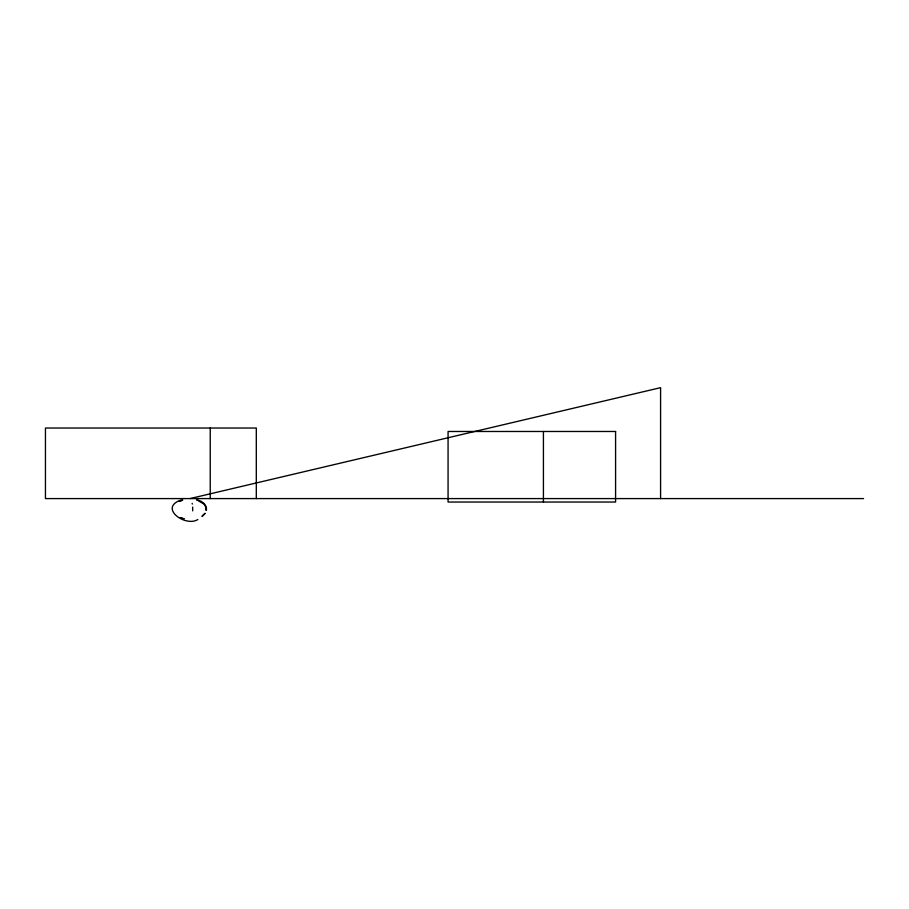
<?xml version="1.0" encoding="UTF-8"?>
<svg xmlns="http://www.w3.org/2000/svg" width="909" height="909" viewBox="0 0 909 909"><rect width="100%" height="100%" fill="white"/><g stroke="black" fill="none" stroke-linecap="round" stroke-linejoin="round"><path stroke-width="1.36" d="M192.685 510.869L192.663 507.086M206.445 510.279C207.172 504.79 201.855 500.643 196.901 499.939M206.025 510.279L205.775 507.086L204.139 504.188L197.014 499.973L197.685 500.086M190.208 498.541L660.582 387.666L660.582 498.587M205.275 513.38L202.162 516.471M204.809 513.38L202.128 516.073M180.846 500.086C158.336 507.949 185.629 527.413 197.832 519.528M179.118 501.45L182.709 500.086L181.664 500.393M179.425 501.37L181.357 500.507M863.55 498.587L45.45 498.587L45.45 428.025L256.304 428.025L256.304 498.587M183.345 518.528L184.425 518.698M182.277 518.119L180.686 517.641M182.266 518.266L180.175 517.528M192.163 503.37L192.31 504.086M543.423 431.48L543.423 502.041M210.229 428.025L210.229 498.587M615.586 431.48L448.069 431.48L448.069 502.041L615.586 502.041L615.586 431.48"/></g></svg>
